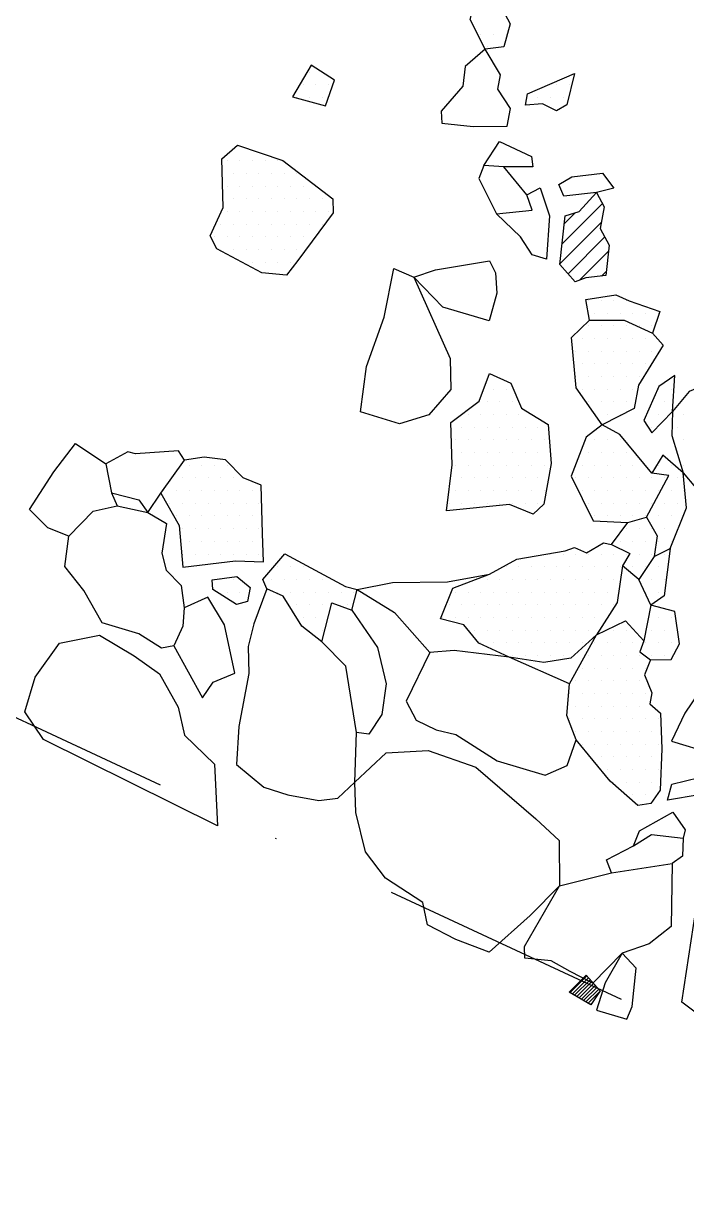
# Model space of a CAD drawing. Header units: metres. Extents: x -1500 to -958, y -1228 to -671.
# Drawn here: x -1205 to -1139.7, y -1165.4 to -1049 of the extents above; entities that cross this region are included whole.
import ezdxf

# ---------------------------------------------------------------- set-up
doc = ezdxf.new("R2010")
doc.units = ezdxf.units.M
doc.header["$LTSCALE"] = 25
doc.header["$MEASUREMENT"] = 0
doc.linetypes.add('STRICHPUNKTX2', pattern=[2, 1, -0.5, 0, -0.5])
doc.layers.get('0').update_dxf_attribs({"linetype": 'CONTINUOUS'})
for name, color, linetype in [('FEUER', 1, 'CONTINUOUS'), ('GRABUNGSGRENZE', 3, 'STRICHPUNKTX2'), ('KNOCHEN', 2, 'CONTINUOUS'), ('KNOCHENSCHRAFF', 2, 'CONTINUOUS'), ('STEINE', 4, 'CONTINUOUS'), ('STEINESCHRAFF', 4, 'CONTINUOUS')]:
    doc.layers.add(name, color=color, linetype=linetype)

# ---------------------------------------------------------------- blocks, each defined once
blk = doc.blocks.new('*X7')
at = {"color": 0}
for p, q in [((-1151.19, -1144.48), (-1149.56, -1142.84)), ((-1150.97, -1144.61), (-1149.39, -1143.03)), ((-1150.75, -1144.74), (-1149.22, -1143.21)), ((-1150.53, -1144.87), (-1149.06, -1143.4)), ((-1150.31, -1145), (-1148.89, -1143.58)), ((-1150.08, -1145.13), (-1148.72, -1143.77)), ((-1149.86, -1145.27), (-1148.55, -1143.96)), ((-1149.64, -1145.4), (-1148.38, -1144.14)), ((-1149.42, -1145.53), (-1148.24, -1144.35)), ((-1149.2, -1145.66), (-1149.03, -1145.49))]:
    blk.add_line(p, q, dxfattribs=at)
blk = doc.blocks.new('*X9')
at = {"color": 0}
for p, q in [((-1151.98, -1070.66), (-1148.01, -1066.7)), ((-1151.76, -1068.67), (-1150.71, -1067.62)), ((-1152.2, -1072.65), (-1148.12, -1068.58)), ((-1151.4, -1073.62), (-1147.77, -1069.99)), ((-1150.27, -1074.26), (-1147.41, -1071.39)), ((-1148.09, -1073.85), (-1147.64, -1073.4)), ((-1132.8, -1120.43), (-1129.03, -1116.65)), ((-1132.75, -1122.14), (-1127.72, -1117.12)), ((-1130.97, -1116.83), (-1130.33, -1116.19)), ((-1132.62, -1123.78), (-1126.95, -1118.11)), ((-1132.25, -1125.18), (-1126.24, -1119.17)), ((-1131.18, -1125.88), (-1125.5, -1120.2)), ((-1129.52, -1125.98), (-1124.46, -1120.93)), ((-1127.57, -1125.8), (-1123.43, -1121.66)), ((-1125.5, -1125.5), (-1122.45, -1122.45)), ((-1124, -1125.76), (-1122.39, -1124.16)), ((-1122.7, -1126.23), (-1122.33, -1125.86)), ((-1132.17, -1128.64), (-1131.31, -1127.77)), ((-1131.95, -1130.18), (-1129.45, -1127.68)), ((-1131.13, -1131.13), (-1129.01, -1129.01)), ((-1129.39, -1131.16), (-1129, -1130.76))]:
    blk.add_line(p, q, dxfattribs=at)
blk = doc.blocks.new('*X11')
at = {"color": 0}
for p, q in [((-1160, -1050), (-1160, -1050)), ((-1158.75, -1050), (-1158.75, -1050)), ((-1157.5, -1050), (-1157.5, -1050)), ((-1159.375, -1051.25), (-1159.375, -1051.25)), ((-1158.125, -1051.25), (-1158.125, -1051.25)), ((-1176.875, -1053.75), (-1176.875, -1053.75)), ((-1177.5, -1055), (-1177.5, -1055)), ((-1176.25, -1055), (-1176.25, -1055)), ((-1175, -1055), (-1175, -1055)), ((-1152.5, -1055), (-1152.5, -1055)), ((-1151.25, -1055), (-1151.25, -1055)), ((-1178.125, -1056.25), (-1178.125, -1056.25)), ((-1176.875, -1056.25), (-1176.875, -1056.25)), ((-1175.625, -1056.25), (-1175.625, -1056.25)), ((-1154.375, -1056.25), (-1154.375, -1056.25)), ((-1153.125, -1056.25), (-1153.125, -1056.25)), ((-1151.875, -1056.25), (-1151.875, -1056.25)), ((-1152.5, -1057.5), (-1152.5, -1057.5)), ((-1183.125, -1061.25), (-1183.125, -1061.25)), ((-1185, -1062.5), (-1185, -1062.5)), ((-1183.75, -1062.5), (-1183.75, -1062.5)), ((-1182.5, -1062.5), (-1182.5, -1062.5)), ((-1181.25, -1062.5), (-1181.25, -1062.5)), ((-1180, -1062.5), (-1180, -1062.5)), ((-1184.375, -1063.75), (-1184.375, -1063.75)), ((-1183.125, -1063.75), (-1183.125, -1063.75)), ((-1181.875, -1063.75), (-1181.875, -1063.75)), ((-1180.625, -1063.75), (-1180.625, -1063.75)), ((-1179.375, -1063.75), (-1179.375, -1063.75)), ((-1178.125, -1063.75), (-1178.125, -1063.75)), ((-1185, -1065), (-1185, -1065)), ((-1183.75, -1065), (-1183.75, -1065)), ((-1182.5, -1065), (-1182.5, -1065)), ((-1181.25, -1065), (-1181.25, -1065)), ((-1180, -1065), (-1180, -1065)), ((-1178.75, -1065), (-1178.75, -1065)), ((-1177.5, -1065), (-1177.5, -1065)), ((-1176.25, -1065), (-1176.25, -1065)), ((-1184.375, -1066.25), (-1184.375, -1066.25)), ((-1183.125, -1066.25), (-1183.125, -1066.25)), ((-1181.875, -1066.25), (-1181.875, -1066.25)), ((-1180.625, -1066.25), (-1180.625, -1066.25)), ((-1179.375, -1066.25), (-1179.375, -1066.25)), ((-1178.125, -1066.25), (-1178.125, -1066.25)), ((-1176.875, -1066.25), (-1176.875, -1066.25)), ((-1175.625, -1066.25), (-1175.625, -1066.25)), ((-1185, -1067.5), (-1185, -1067.5)), ((-1183.75, -1067.5), (-1183.75, -1067.5)), ((-1182.5, -1067.5), (-1182.5, -1067.5)), ((-1181.25, -1067.5), (-1181.25, -1067.5)), ((-1180, -1067.5), (-1180, -1067.5)), ((-1178.75, -1067.5), (-1178.75, -1067.5)), ((-1177.5, -1067.5), (-1177.5, -1067.5)), ((-1176.25, -1067.5), (-1176.25, -1067.5)), ((-1175, -1067.5), (-1175, -1067.5)), ((-1185.625, -1068.75), (-1185.625, -1068.75)), ((-1184.375, -1068.75), (-1184.375, -1068.75)), ((-1183.125, -1068.75), (-1183.125, -1068.75)), ((-1181.875, -1068.75), (-1181.875, -1068.75)), ((-1180.625, -1068.75), (-1180.625, -1068.75)), ((-1179.375, -1068.75), (-1179.375, -1068.75)), ((-1178.125, -1068.75), (-1178.125, -1068.75)), ((-1176.875, -1068.75), (-1176.875, -1068.75)), ((-1175.625, -1068.75), (-1175.625, -1068.75)), ((-1186.25, -1070), (-1186.25, -1070)), ((-1185, -1070), (-1185, -1070)), ((-1183.75, -1070), (-1183.75, -1070)), ((-1182.5, -1070), (-1182.5, -1070)), ((-1181.25, -1070), (-1181.25, -1070)), ((-1180, -1070), (-1180, -1070)), ((-1178.75, -1070), (-1178.75, -1070)), ((-1177.5, -1070), (-1177.5, -1070)), ((-1185.625, -1071.25), (-1185.625, -1071.25)), ((-1184.375, -1071.25), (-1184.375, -1071.25)), ((-1183.125, -1071.25), (-1183.125, -1071.25)), ((-1181.875, -1071.25), (-1181.875, -1071.25)), ((-1180.625, -1071.25), (-1180.625, -1071.25)), ((-1179.375, -1071.25), (-1179.375, -1071.25)), ((-1178.125, -1071.25), (-1178.125, -1071.25)), ((-1182.5, -1072.5), (-1182.5, -1072.5)), ((-1181.25, -1072.5), (-1181.25, -1072.5)), ((-1180, -1072.5), (-1180, -1072.5)), ((-1178.75, -1072.5), (-1178.75, -1072.5)), ((-1149.375, -1076.25), (-1149.375, -1076.25)), ((-1148.125, -1076.25), (-1148.125, -1076.25)), ((-1146.875, -1076.25), (-1146.875, -1076.25)), ((-1145.625, -1076.25), (-1145.625, -1076.25)), ((-1148.75, -1077.5), (-1148.75, -1077.5)), ((-1147.5, -1077.5), (-1147.5, -1077.5)), ((-1146.25, -1077.5), (-1146.25, -1077.5)), ((-1145, -1077.5), (-1145, -1077.5)), ((-1143.75, -1077.5), (-1143.75, -1077.5)), ((-1142.5, -1077.5), (-1142.5, -1077.5)), ((-1149.375, -1078.75), (-1149.375, -1078.75)), ((-1148.125, -1078.75), (-1148.125, -1078.75)), ((-1146.875, -1078.75), (-1146.875, -1078.75)), ((-1145.625, -1078.75), (-1145.625, -1078.75)), ((-1144.375, -1078.75), (-1144.375, -1078.75)), ((-1143.125, -1078.75), (-1143.125, -1078.75)), ((-1150, -1080), (-1150, -1080)), ((-1148.75, -1080), (-1148.75, -1080)), ((-1147.5, -1080), (-1147.5, -1080)), ((-1146.25, -1080), (-1146.25, -1080)), ((-1145, -1080), (-1145, -1080)), ((-1143.75, -1080), (-1143.75, -1080)), ((-1150.625, -1081.25), (-1150.625, -1081.25)), ((-1149.375, -1081.25), (-1149.375, -1081.25)), ((-1148.125, -1081.25), (-1148.125, -1081.25)), ((-1146.875, -1081.25), (-1146.875, -1081.25)), ((-1145.625, -1081.25), (-1145.625, -1081.25)), ((-1144.375, -1081.25), (-1144.375, -1081.25)), ((-1143.125, -1081.25), (-1143.125, -1081.25)), ((-1150, -1082.5), (-1150, -1082.5)), ((-1148.75, -1082.5), (-1148.75, -1082.5)), ((-1147.5, -1082.5), (-1147.5, -1082.5)), ((-1146.25, -1082.5), (-1146.25, -1082.5)), ((-1145, -1082.5), (-1145, -1082.5)), ((-1143.75, -1082.5), (-1143.75, -1082.5)), ((-1150.625, -1083.75), (-1150.625, -1083.75)), ((-1149.375, -1083.75), (-1149.375, -1083.75)), ((-1148.125, -1083.75), (-1148.125, -1083.75)), ((-1146.875, -1083.75), (-1146.875, -1083.75)), ((-1145.625, -1083.75), (-1145.625, -1083.75)), ((-1144.375, -1083.75), (-1144.375, -1083.75)), ((-1158.75, -1085), (-1158.75, -1085)), ((-1157.5, -1085), (-1157.5, -1085)), ((-1150, -1085), (-1150, -1085)), ((-1148.75, -1085), (-1148.75, -1085)), ((-1147.5, -1085), (-1147.5, -1085)), ((-1146.25, -1085), (-1146.25, -1085)), ((-1145, -1085), (-1145, -1085)), ((-1142.5, -1085), (-1142.5, -1085)), ((-1141.25, -1085), (-1141.25, -1085)), ((-1159.375, -1086.25), (-1159.375, -1086.25)), ((-1158.125, -1086.25), (-1158.125, -1086.25)), ((-1156.875, -1086.25), (-1156.875, -1086.25)), ((-1149.375, -1086.25), (-1149.375, -1086.25)), ((-1148.125, -1086.25), (-1148.125, -1086.25)), ((-1146.875, -1086.25), (-1146.875, -1086.25)), ((-1145.625, -1086.25), (-1145.625, -1086.25)), ((-1143.125, -1086.25), (-1143.125, -1086.25)), ((-1141.875, -1086.25), (-1141.875, -1086.25)), ((-1161.25, -1087.5), (-1161.25, -1087.5)), ((-1160, -1087.5), (-1160, -1087.5)), ((-1158.75, -1087.5), (-1158.75, -1087.5)), ((-1157.5, -1087.5), (-1157.5, -1087.5)), ((-1156.25, -1087.5), (-1156.25, -1087.5)), ((-1155, -1087.5), (-1155, -1087.5)), ((-1147.5, -1087.5), (-1147.5, -1087.5)), ((-1146.25, -1087.5), (-1146.25, -1087.5)), ((-1142.5, -1087.5), (-1142.5, -1087.5)), ((-1140, -1087.5), (-1140, -1087.5)), ((-1161.875, -1088.75), (-1161.875, -1088.75)), ((-1160.625, -1088.75), (-1160.625, -1088.75)), ((-1159.375, -1088.75), (-1159.375, -1088.75)), ((-1158.125, -1088.75), (-1158.125, -1088.75)), ((-1156.875, -1088.75), (-1156.875, -1088.75)), ((-1155.625, -1088.75), (-1155.625, -1088.75)), ((-1154.375, -1088.75), (-1154.375, -1088.75)), ((-1148.125, -1088.75), (-1148.125, -1088.75)), ((-1143.125, -1088.75), (-1143.125, -1088.75)), ((-1140.625, -1088.75), (-1140.625, -1088.75)), ((-1162.5, -1090), (-1162.5, -1090)), ((-1161.25, -1090), (-1161.25, -1090)), ((-1160, -1090), (-1160, -1090)), ((-1158.75, -1090), (-1158.75, -1090)), ((-1157.5, -1090), (-1157.5, -1090)), ((-1156.25, -1090), (-1156.25, -1090)), ((-1155, -1090), (-1155, -1090)), ((-1153.75, -1090), (-1153.75, -1090)), ((-1148.75, -1090), (-1148.75, -1090)), ((-1147.5, -1090), (-1147.5, -1090)), ((-1146.25, -1090), (-1146.25, -1090)), ((-1140, -1090), (-1140, -1090)), ((-1161.875, -1091.25), (-1161.875, -1091.25)), ((-1160.625, -1091.25), (-1160.625, -1091.25)), ((-1159.375, -1091.25), (-1159.375, -1091.25)), ((-1158.125, -1091.25), (-1158.125, -1091.25)), ((-1156.875, -1091.25), (-1156.875, -1091.25)), ((-1155.625, -1091.25), (-1155.625, -1091.25)), ((-1154.375, -1091.25), (-1154.375, -1091.25)), ((-1149.375, -1091.25), (-1149.375, -1091.25)), ((-1148.125, -1091.25), (-1148.125, -1091.25)), ((-1146.875, -1091.25), (-1146.875, -1091.25)), ((-1145.625, -1091.25), (-1145.625, -1091.25)), ((-1140.625, -1091.25), (-1140.625, -1091.25)), ((-1188.75, -1092.5), (-1188.75, -1092.5)), ((-1187.5, -1092.5), (-1187.5, -1092.5)), ((-1186.25, -1092.5), (-1186.25, -1092.5)), ((-1185, -1092.5), (-1185, -1092.5)), ((-1162.5, -1092.5), (-1162.5, -1092.5)), ((-1161.25, -1092.5), (-1161.25, -1092.5)), ((-1160, -1092.5), (-1160, -1092.5)), ((-1158.75, -1092.5), (-1158.75, -1092.5)), ((-1157.5, -1092.5), (-1157.5, -1092.5)), ((-1156.25, -1092.5), (-1156.25, -1092.5)), ((-1155, -1092.5), (-1155, -1092.5)), ((-1153.75, -1092.5), (-1153.75, -1092.5)), ((-1150, -1092.5), (-1150, -1092.5)), ((-1148.75, -1092.5), (-1148.75, -1092.5)), ((-1147.5, -1092.5), (-1147.5, -1092.5)), ((-1146.25, -1092.5), (-1146.25, -1092.5)), ((-1145, -1092.5), (-1145, -1092.5)), ((-1142.5, -1092.5), (-1142.5, -1092.5)), ((-1141.25, -1092.5), (-1141.25, -1092.5)), ((-1140, -1092.5), (-1140, -1092.5)), ((-1189.375, -1093.75), (-1189.375, -1093.75)), ((-1188.125, -1093.75), (-1188.125, -1093.75)), ((-1186.875, -1093.75), (-1186.875, -1093.75)), ((-1185.625, -1093.75), (-1185.625, -1093.75)), ((-1184.375, -1093.75), (-1184.375, -1093.75)), ((-1161.875, -1093.75), (-1161.875, -1093.75)), ((-1160.625, -1093.75), (-1160.625, -1093.75)), ((-1159.375, -1093.75), (-1159.375, -1093.75)), ((-1158.125, -1093.75), (-1158.125, -1093.75)), ((-1156.875, -1093.75), (-1156.875, -1093.75)), ((-1155.625, -1093.75), (-1155.625, -1093.75)), ((-1154.375, -1093.75), (-1154.375, -1093.75)), ((-1150.625, -1093.75), (-1150.625, -1093.75)), ((-1149.375, -1093.75), (-1149.375, -1093.75)), ((-1148.125, -1093.75), (-1148.125, -1093.75)), ((-1146.875, -1093.75), (-1146.875, -1093.75)), ((-1145.625, -1093.75), (-1145.625, -1093.75)), ((-1144.375, -1093.75), (-1144.375, -1093.75)), ((-1143.125, -1093.75), (-1143.125, -1093.75)), ((-1141.875, -1093.75), (-1141.875, -1093.75)), ((-1140.625, -1093.75), (-1140.625, -1093.75)), ((-1191.25, -1095), (-1191.25, -1095)), ((-1190, -1095), (-1190, -1095)), ((-1188.75, -1095), (-1188.75, -1095)), ((-1187.5, -1095), (-1187.5, -1095)), ((-1186.25, -1095), (-1186.25, -1095)), ((-1185, -1095), (-1185, -1095)), ((-1183.75, -1095), (-1183.75, -1095)), ((-1182.5, -1095), (-1182.5, -1095)), ((-1162.5, -1095), (-1162.5, -1095)), ((-1161.25, -1095), (-1161.25, -1095)), ((-1160, -1095), (-1160, -1095)), ((-1158.75, -1095), (-1158.75, -1095)), ((-1157.5, -1095), (-1157.5, -1095)), ((-1156.25, -1095), (-1156.25, -1095)), ((-1155, -1095), (-1155, -1095)), ((-1153.75, -1095), (-1153.75, -1095)), ((-1150, -1095), (-1150, -1095)), ((-1148.75, -1095), (-1148.75, -1095)), ((-1147.5, -1095), (-1147.5, -1095)), ((-1146.25, -1095), (-1146.25, -1095)), ((-1145, -1095), (-1145, -1095)), ((-1143.75, -1095), (-1143.75, -1095)), ((-1142.5, -1095), (-1142.5, -1095)), ((-1141.25, -1095), (-1141.25, -1095)), ((-1140, -1095), (-1140, -1095)), ((-1190.625, -1096.25), (-1190.625, -1096.25)), ((-1189.375, -1096.25), (-1189.375, -1096.25)), ((-1188.125, -1096.25), (-1188.125, -1096.25)), ((-1186.875, -1096.25), (-1186.875, -1096.25)), ((-1185.625, -1096.25), (-1185.625, -1096.25)), ((-1184.375, -1096.25), (-1184.375, -1096.25)), ((-1183.125, -1096.25), (-1183.125, -1096.25)), ((-1181.875, -1096.25), (-1181.875, -1096.25)), ((-1163.125, -1096.25), (-1163.125, -1096.25)), ((-1161.875, -1096.25), (-1161.875, -1096.25)), ((-1160.625, -1096.25), (-1160.625, -1096.25)), ((-1159.375, -1096.25), (-1159.375, -1096.25)), ((-1158.125, -1096.25), (-1158.125, -1096.25)), ((-1156.875, -1096.25), (-1156.875, -1096.25)), ((-1155.625, -1096.25), (-1155.625, -1096.25)), ((-1154.375, -1096.25), (-1154.375, -1096.25)), ((-1149.375, -1096.25), (-1149.375, -1096.25)), ((-1148.125, -1096.25), (-1148.125, -1096.25)), ((-1146.875, -1096.25), (-1146.875, -1096.25)), ((-1145.625, -1096.25), (-1145.625, -1096.25)), ((-1144.375, -1096.25), (-1144.375, -1096.25)), ((-1143.125, -1096.25), (-1143.125, -1096.25)), ((-1141.875, -1096.25), (-1141.875, -1096.25)), ((-1140.625, -1096.25), (-1140.625, -1096.25)), ((-1190, -1097.5), (-1190, -1097.5)), ((-1188.75, -1097.5), (-1188.75, -1097.5)), ((-1187.5, -1097.5), (-1187.5, -1097.5)), ((-1186.25, -1097.5), (-1186.25, -1097.5)), ((-1185, -1097.5), (-1185, -1097.5)), ((-1183.75, -1097.5), (-1183.75, -1097.5)), ((-1182.5, -1097.5), (-1182.5, -1097.5)), ((-1148.75, -1097.5), (-1148.75, -1097.5)), ((-1147.5, -1097.5), (-1147.5, -1097.5)), ((-1146.25, -1097.5), (-1146.25, -1097.5)), ((-1145, -1097.5), (-1145, -1097.5)), ((-1143.75, -1097.5), (-1143.75, -1097.5)), ((-1142.5, -1097.5), (-1142.5, -1097.5)), ((-1141.25, -1097.5), (-1141.25, -1097.5)), ((-1189.375, -1098.75), (-1189.375, -1098.75)), ((-1188.125, -1098.75), (-1188.125, -1098.75)), ((-1186.875, -1098.75), (-1186.875, -1098.75)), ((-1185.625, -1098.75), (-1185.625, -1098.75)), ((-1184.375, -1098.75), (-1184.375, -1098.75)), ((-1183.125, -1098.75), (-1183.125, -1098.75)), ((-1181.875, -1098.75), (-1181.875, -1098.75)), ((-1145.625, -1098.75), (-1145.625, -1098.75)), ((-1144.375, -1098.75), (-1144.375, -1098.75)), ((-1143.125, -1098.75), (-1143.125, -1098.75)), ((-1141.875, -1098.75), (-1141.875, -1098.75)), ((-1140.625, -1098.75), (-1140.625, -1098.75)), ((-1188.75, -1100), (-1188.75, -1100)), ((-1187.5, -1100), (-1187.5, -1100)), ((-1186.25, -1100), (-1186.25, -1100)), ((-1185, -1100), (-1185, -1100)), ((-1183.75, -1100), (-1183.75, -1100)), ((-1182.5, -1100), (-1182.5, -1100)), ((-1146.25, -1100), (-1146.25, -1100)), ((-1145, -1100), (-1145, -1100)), ((-1143.75, -1100), (-1143.75, -1100)), ((-1142.5, -1100), (-1142.5, -1100)), ((-1141.25, -1100), (-1141.25, -1100)), ((-1189.375, -1101.25), (-1189.375, -1101.25)), ((-1188.125, -1101.25), (-1188.125, -1101.25)), ((-1186.875, -1101.25), (-1186.875, -1101.25)), ((-1185.625, -1101.25), (-1185.625, -1101.25)), ((-1184.375, -1101.25), (-1184.375, -1101.25)), ((-1183.125, -1101.25), (-1183.125, -1101.25)), ((-1181.875, -1101.25), (-1181.875, -1101.25)), ((-1153.125, -1101.25), (-1153.125, -1101.25)), ((-1151.875, -1101.25), (-1151.875, -1101.25)), ((-1150.625, -1101.25), (-1150.625, -1101.25)), ((-1149.375, -1101.25), (-1149.375, -1101.25)), ((-1148.125, -1101.25), (-1148.125, -1101.25)), ((-1146.875, -1101.25), (-1146.875, -1101.25)), ((-1145.625, -1101.25), (-1145.625, -1101.25)), ((-1144.375, -1101.25), (-1144.375, -1101.25)), ((-1143.125, -1101.25), (-1143.125, -1101.25)), ((-1141.875, -1101.25), (-1141.875, -1101.25)), ((-1180, -1102.5), (-1180, -1102.5)), ((-1178.75, -1102.5), (-1178.75, -1102.5)), ((-1177.5, -1102.5), (-1177.5, -1102.5)), ((-1157.5, -1102.5), (-1157.5, -1102.5)), ((-1156.25, -1102.5), (-1156.25, -1102.5)), ((-1155, -1102.5), (-1155, -1102.5)), ((-1153.75, -1102.5), (-1153.75, -1102.5)), ((-1152.5, -1102.5), (-1152.5, -1102.5)), ((-1151.25, -1102.5), (-1151.25, -1102.5)), ((-1150, -1102.5), (-1150, -1102.5)), ((-1148.75, -1102.5), (-1148.75, -1102.5)), ((-1147.5, -1102.5), (-1147.5, -1102.5)), ((-1146.25, -1102.5), (-1146.25, -1102.5)), ((-1145, -1102.5), (-1145, -1102.5)), ((-1143.75, -1102.5), (-1143.75, -1102.5)), ((-1142.5, -1102.5), (-1142.5, -1102.5)), ((-1185.625, -1103.75), (-1185.625, -1103.75)), ((-1184.375, -1103.75), (-1184.375, -1103.75)), ((-1180.625, -1103.75), (-1180.625, -1103.75)), ((-1179.375, -1103.75), (-1179.375, -1103.75)), ((-1178.125, -1103.75), (-1178.125, -1103.75)), ((-1176.875, -1103.75), (-1176.875, -1103.75)), ((-1175.625, -1103.75), (-1175.625, -1103.75)), ((-1159.375, -1103.75), (-1159.375, -1103.75)), ((-1158.125, -1103.75), (-1158.125, -1103.75)), ((-1156.875, -1103.75), (-1156.875, -1103.75)), ((-1155.625, -1103.75), (-1155.625, -1103.75)), ((-1154.375, -1103.75), (-1154.375, -1103.75)), ((-1153.125, -1103.75), (-1153.125, -1103.75)), ((-1151.875, -1103.75), (-1151.875, -1103.75)), ((-1150.625, -1103.75), (-1150.625, -1103.75)), ((-1149.375, -1103.75), (-1149.375, -1103.75)), ((-1148.125, -1103.75), (-1148.125, -1103.75)), ((-1146.875, -1103.75), (-1146.875, -1103.75)), ((-1144.375, -1103.75), (-1144.375, -1103.75)), ((-1143.125, -1103.75), (-1143.125, -1103.75)), ((-1141.875, -1103.75), (-1141.875, -1103.75)), ((-1185, -1105), (-1185, -1105)), ((-1183.75, -1105), (-1183.75, -1105)), ((-1180, -1105), (-1180, -1105)), ((-1178.75, -1105), (-1178.75, -1105)), ((-1177.5, -1105), (-1177.5, -1105)), ((-1176.25, -1105), (-1176.25, -1105)), ((-1175, -1105), (-1175, -1105)), ((-1173.75, -1105), (-1173.75, -1105)), ((-1172.5, -1105), (-1172.5, -1105)), ((-1162.5, -1105), (-1162.5, -1105)), ((-1161.25, -1105), (-1161.25, -1105)), ((-1160, -1105), (-1160, -1105)), ((-1158.75, -1105), (-1158.75, -1105)), ((-1157.5, -1105), (-1157.5, -1105)), ((-1156.25, -1105), (-1156.25, -1105)), ((-1155, -1105), (-1155, -1105)), ((-1153.75, -1105), (-1153.75, -1105)), ((-1152.5, -1105), (-1152.5, -1105)), ((-1151.25, -1105), (-1151.25, -1105)), ((-1150, -1105), (-1150, -1105)), ((-1148.75, -1105), (-1148.75, -1105)), ((-1147.5, -1105), (-1147.5, -1105)), ((-1143.75, -1105), (-1143.75, -1105)), ((-1142.5, -1105), (-1142.5, -1105)), ((-1178.125, -1106.25), (-1178.125, -1106.25)), ((-1176.875, -1106.25), (-1176.875, -1106.25)), ((-1175.625, -1106.25), (-1175.625, -1106.25)), ((-1173.125, -1106.25), (-1173.125, -1106.25)), ((-1163.125, -1106.25), (-1163.125, -1106.25)), ((-1161.875, -1106.25), (-1161.875, -1106.25)), ((-1160.625, -1106.25), (-1160.625, -1106.25)), ((-1159.375, -1106.25), (-1159.375, -1106.25)), ((-1158.125, -1106.25), (-1158.125, -1106.25)), ((-1156.875, -1106.25), (-1156.875, -1106.25)), ((-1155.625, -1106.25), (-1155.625, -1106.25)), ((-1154.375, -1106.25), (-1154.375, -1106.25)), ((-1153.125, -1106.25), (-1153.125, -1106.25)), ((-1151.875, -1106.25), (-1151.875, -1106.25)), ((-1150.625, -1106.25), (-1150.625, -1106.25)), ((-1149.375, -1106.25), (-1149.375, -1106.25)), ((-1148.125, -1106.25), (-1148.125, -1106.25)), ((-1146.875, -1106.25), (-1146.875, -1106.25)), ((-1177.5, -1107.5), (-1177.5, -1107.5)), ((-1176.25, -1107.5), (-1176.25, -1107.5)), ((-1163.75, -1107.5), (-1163.75, -1107.5)), ((-1162.5, -1107.5), (-1162.5, -1107.5)), ((-1161.25, -1107.5), (-1161.25, -1107.5)), ((-1160, -1107.5), (-1160, -1107.5)), ((-1158.75, -1107.5), (-1158.75, -1107.5)), ((-1157.5, -1107.5), (-1157.5, -1107.5)), ((-1156.25, -1107.5), (-1156.25, -1107.5)), ((-1155, -1107.5), (-1155, -1107.5)), ((-1153.75, -1107.5), (-1153.75, -1107.5)), ((-1152.5, -1107.5), (-1152.5, -1107.5)), ((-1151.25, -1107.5), (-1151.25, -1107.5)), ((-1150, -1107.5), (-1150, -1107.5)), ((-1148.75, -1107.5), (-1148.75, -1107.5)), ((-1142.5, -1107.5), (-1142.5, -1107.5)), ((-1141.25, -1107.5), (-1141.25, -1107.5)), ((-1176.875, -1108.75), (-1176.875, -1108.75)), ((-1175.625, -1108.75), (-1175.625, -1108.75)), ((-1160.625, -1108.75), (-1160.625, -1108.75)), ((-1159.375, -1108.75), (-1159.375, -1108.75)), ((-1158.125, -1108.75), (-1158.125, -1108.75)), ((-1156.875, -1108.75), (-1156.875, -1108.75)), ((-1155.625, -1108.75), (-1155.625, -1108.75)), ((-1154.375, -1108.75), (-1154.375, -1108.75)), ((-1153.125, -1108.75), (-1153.125, -1108.75)), ((-1151.875, -1108.75), (-1151.875, -1108.75)), ((-1150.625, -1108.75), (-1150.625, -1108.75)), ((-1149.375, -1108.75), (-1149.375, -1108.75)), ((-1146.875, -1108.75), (-1146.875, -1108.75)), ((-1145.625, -1108.75), (-1145.625, -1108.75)), ((-1143.125, -1108.75), (-1143.125, -1108.75)), ((-1141.875, -1108.75), (-1141.875, -1108.75)), ((-1140.625, -1108.75), (-1140.625, -1108.75)), ((-1160, -1110), (-1160, -1110)), ((-1158.75, -1110), (-1158.75, -1110)), ((-1157.5, -1110), (-1157.5, -1110)), ((-1156.25, -1110), (-1156.25, -1110)), ((-1155, -1110), (-1155, -1110)), ((-1153.75, -1110), (-1153.75, -1110)), ((-1152.5, -1110), (-1152.5, -1110)), ((-1151.25, -1110), (-1151.25, -1110)), ((-1150, -1110), (-1150, -1110)), ((-1148.75, -1110), (-1148.75, -1110)), ((-1147.5, -1110), (-1147.5, -1110)), ((-1146.25, -1110), (-1146.25, -1110)), ((-1145, -1110), (-1145, -1110)), ((-1143.75, -1110), (-1143.75, -1110)), ((-1142.5, -1110), (-1142.5, -1110)), ((-1141.25, -1110), (-1141.25, -1110)), ((-1156.875, -1111.25), (-1156.875, -1111.25)), ((-1155.625, -1111.25), (-1155.625, -1111.25)), ((-1154.375, -1111.25), (-1154.375, -1111.25)), ((-1153.125, -1111.25), (-1153.125, -1111.25)), ((-1151.875, -1111.25), (-1151.875, -1111.25)), ((-1149.375, -1111.25), (-1149.375, -1111.25)), ((-1148.125, -1111.25), (-1148.125, -1111.25)), ((-1146.875, -1111.25), (-1146.875, -1111.25)), ((-1145.625, -1111.25), (-1145.625, -1111.25)), ((-1144.375, -1111.25), (-1144.375, -1111.25)), ((-1143.125, -1111.25), (-1143.125, -1111.25)), ((-1141.875, -1111.25), (-1141.875, -1111.25)), ((-1150, -1112.5), (-1150, -1112.5)), ((-1148.75, -1112.5), (-1148.75, -1112.5)), ((-1147.5, -1112.5), (-1147.5, -1112.5)), ((-1146.25, -1112.5), (-1146.25, -1112.5)), ((-1145, -1112.5), (-1145, -1112.5)), ((-1143.75, -1112.5), (-1143.75, -1112.5)), ((-1150.625, -1113.75), (-1150.625, -1113.75)), ((-1149.375, -1113.75), (-1149.375, -1113.75)), ((-1148.125, -1113.75), (-1148.125, -1113.75)), ((-1146.875, -1113.75), (-1146.875, -1113.75)), ((-1145.625, -1113.75), (-1145.625, -1113.75)), ((-1144.375, -1113.75), (-1144.375, -1113.75)), ((-1151.25, -1115), (-1151.25, -1115)), ((-1150, -1115), (-1150, -1115)), ((-1148.75, -1115), (-1148.75, -1115)), ((-1147.5, -1115), (-1147.5, -1115)), ((-1146.25, -1115), (-1146.25, -1115)), ((-1145, -1115), (-1145, -1115)), ((-1143.75, -1115), (-1143.75, -1115)), ((-1150.625, -1116.25), (-1150.625, -1116.25)), ((-1149.375, -1116.25), (-1149.375, -1116.25)), ((-1148.125, -1116.25), (-1148.125, -1116.25)), ((-1146.875, -1116.25), (-1146.875, -1116.25)), ((-1145.625, -1116.25), (-1145.625, -1116.25)), ((-1144.375, -1116.25), (-1144.375, -1116.25)), ((-1143.125, -1116.25), (-1143.125, -1116.25)), ((-1151.25, -1117.5), (-1151.25, -1117.5)), ((-1150, -1117.5), (-1150, -1117.5)), ((-1148.75, -1117.5), (-1148.75, -1117.5)), ((-1147.5, -1117.5), (-1147.5, -1117.5)), ((-1146.25, -1117.5), (-1146.25, -1117.5)), ((-1145, -1117.5), (-1145, -1117.5)), ((-1143.75, -1117.5), (-1143.75, -1117.5)), ((-1142.5, -1117.5), (-1142.5, -1117.5)), ((-1150.625, -1118.75), (-1150.625, -1118.75)), ((-1149.375, -1118.75), (-1149.375, -1118.75)), ((-1148.125, -1118.75), (-1148.125, -1118.75)), ((-1146.875, -1118.75), (-1146.875, -1118.75)), ((-1145.625, -1118.75), (-1145.625, -1118.75)), ((-1144.375, -1118.75), (-1144.375, -1118.75)), ((-1143.125, -1118.75), (-1143.125, -1118.75)), ((-1150, -1120), (-1150, -1120)), ((-1148.75, -1120), (-1148.75, -1120)), ((-1147.5, -1120), (-1147.5, -1120)), ((-1146.25, -1120), (-1146.25, -1120)), ((-1145, -1120), (-1145, -1120)), ((-1143.75, -1120), (-1143.75, -1120)), ((-1142.5, -1120), (-1142.5, -1120)), ((-1148.125, -1121.25), (-1148.125, -1121.25)), ((-1146.875, -1121.25), (-1146.875, -1121.25)), ((-1145.625, -1121.25), (-1145.625, -1121.25)), ((-1144.375, -1121.25), (-1144.375, -1121.25)), ((-1143.125, -1121.25), (-1143.125, -1121.25)), ((-1147.5, -1122.5), (-1147.5, -1122.5)), ((-1146.25, -1122.5), (-1146.25, -1122.5)), ((-1145, -1122.5), (-1145, -1122.5)), ((-1143.75, -1122.5), (-1143.75, -1122.5)), ((-1142.5, -1122.5), (-1142.5, -1122.5)), ((-1146.875, -1123.75), (-1146.875, -1123.75)), ((-1145.625, -1123.75), (-1145.625, -1123.75)), ((-1144.375, -1123.75), (-1144.375, -1123.75)), ((-1143.125, -1123.75), (-1143.125, -1123.75)), ((-1145, -1125), (-1145, -1125)), ((-1143.75, -1125), (-1143.75, -1125))]:
    blk.add_line(p, q, dxfattribs=at)

msp = doc.modelspace()

# ---------------------------------------------------------------- linework, layer by layer
at = {"layer": 'GRABUNGSGRENZE', "flags": 128}
msp.add_lwpolyline([(-1220.77, -790.19), (-958.18, -913.04), (-962.05, -968.94), (-967.48, -997.14), (-965.03, -1019.9), (-967.86, -1048.04), (-965.9, -1079.62), (-965.22, -1160.86), (-969.27, -1228.22), (-1079, -1176.43), (-1251.24, -1096.23)], dxfattribs=at)
at = {"layer": 'KNOCHEN'}
msp.add_lwpolyline([(-1151.28, -1144.43), (-1149.62, -1142.77), (-1148.22, -1144.32), (-1149.16, -1145.68), (-1151.28, -1144.43)], dxfattribs=at)
at = {"layer": 'STEINE'}
for points in [[(-1159.58, -1051.5), (-1161.06, -1048.57), (-1160.46, -1046.18), (-1161.38, -1043.16), (-1160.3, -1042.36), (-1158.89, -1043.66), (-1158.13, -1047.09), (-1157.09, -1048.99), (-1157.74, -1051.27), (-1159.58, -1051.5)], [(-1159.58, -1051.5), (-1161.54, -1053.2), (-1161.77, -1055.13), (-1163.9, -1057.6), (-1163.82, -1058.77), (-1160.76, -1059.12), (-1157.4, -1059.07), (-1157.07, -1057.35), (-1158.31, -1055.44), (-1158.04, -1054.02), (-1159.58, -1051.5)], [(-1178.56, -1056.2), (-1175.31, -1057.06), (-1174.4, -1054.53), (-1176.72, -1053.07), (-1178.56, -1056.2)], [(-1155.41, -1055.89), (-1150.75, -1053.88), (-1151.51, -1056.97), (-1152.54, -1057.57), (-1153.9, -1056.89), (-1155.58, -1057.01), (-1155.41, -1055.89)], [(-1186.67, -1069.88), (-1185.4, -1067.1), (-1185.53, -1062.31), (-1183.98, -1060.96), (-1179.52, -1062.45), (-1174.58, -1066.25), (-1174.55, -1067.62), (-1178.04, -1072.31), (-1179.13, -1073.77), (-1181.58, -1073.53), (-1186.02, -1071.17), (-1186.67, -1069.88)], [(-1159.7, -1062.96), (-1158.14, -1060.59), (-1155, -1062.07), (-1154.86, -1063.09), (-1157.72, -1063.09)], [(-1158.45, -1067.72), (-1154.93, -1067.37), (-1155.47, -1065.83), (-1157.72, -1063.09), (-1159.7, -1062.96), (-1160.18, -1064.23), (-1158.45, -1067.72)], [(-1148.58, -1065.63), (-1151.8, -1065.99), (-1152.29, -1064.81), (-1151.01, -1064.07), (-1147.99, -1063.7), (-1146.89, -1065.2), (-1148.58, -1065.63)], [(-1155.47, -1065.83), (-1154.13, -1065.14), (-1153.21, -1067.9), (-1153.53, -1072.18), (-1154.95, -1071.75), (-1156.09, -1070), (-1158.45, -1067.72)], [(-1152.21, -1072.71), (-1151.68, -1067.93), (-1150.29, -1067.49), (-1148.58, -1065.63), (-1147.84, -1067.02), (-1148.23, -1069.15), (-1147.34, -1070.8), (-1147.69, -1073.8), (-1149.63, -1074.02), (-1150.71, -1074.41), (-1152.21, -1072.71)], [(-1166.6, -1073.97), (-1164.45, -1073.23), (-1159.13, -1072.35), (-1158.54, -1073.53), (-1158.42, -1075.52), (-1159.17, -1078.26), (-1163.74, -1076.91), (-1166.6, -1073.97)], [(-1168.57, -1073.12), (-1166.6, -1073.97), (-1163, -1081.97), (-1162.95, -1085.03), (-1165.13, -1087.54), (-1168, -1088.42), (-1171.85, -1087.24), (-1171.27, -1082.76), (-1169.51, -1077.9), (-1168.57, -1073.12)], [(-1149.29, -1078.21), (-1149.66, -1076.16), (-1146.7, -1075.7), (-1145.38, -1076.28), (-1142.34, -1077.35), (-1143.09, -1079.48)], [(-1148.02, -1088.52), (-1150.61, -1084.86), (-1151.05, -1079.91), (-1149.29, -1078.21), (-1145.87, -1078.21), (-1143.09, -1079.48), (-1142.04, -1080.66), (-1144.44, -1084.6), (-1144.89, -1086.89), (-1148.02, -1088.52)], [(-1132.58, -1081.83), (-1136.07, -1083.81), (-1139.46, -1085.24), (-1141.12, -1087.2), (-1141.16, -1089.55), (-1140.04, -1093.23), (-1138.84, -1094.68), (-1136.9, -1094.5), (-1135.02, -1091.27), (-1132.04, -1086.88), (-1131.17, -1082.82), (-1132.58, -1081.83)], [(-1163.39, -1097), (-1162.81, -1092.47), (-1162.95, -1088.29), (-1160.16, -1086.19), (-1159.15, -1083.46), (-1157.03, -1084.41), (-1156, -1086.87), (-1153.37, -1088.49), (-1153.07, -1092.32), (-1153.8, -1096.33), (-1154.83, -1097.33), (-1157.16, -1096.38), (-1163.39, -1097)], [(-1141.12, -1087.2), (-1140.86, -1083.64), (-1142.46, -1084.73), (-1143.94, -1088.08), (-1143.14, -1089.31), (-1141.12, -1087.2)], [(-1148.02, -1088.52), (-1149.62, -1089.72), (-1151.1, -1093.57), (-1148.93, -1097.99), (-1145.52, -1098.14), (-1143.68, -1097.61), (-1141.47, -1093.52), (-1143.15, -1093.29), (-1146.3, -1089.47), (-1148.02, -1088.52)], [(-1200.58, -1099.48), (-1202.65, -1098.68), (-1204.46, -1096.87), (-1202.06, -1093.14), (-1199.93, -1090.37), (-1196.95, -1092.35), (-1196.38, -1095.21), (-1195.84, -1096.5)], [(-1196.38, -1095.21), (-1193.69, -1095.92), (-1192.8, -1097.16), (-1191.54, -1095.24), (-1189.2, -1092.01), (-1189.8, -1091.09), (-1194.03, -1091.38), (-1194.79, -1091.16), (-1196.95, -1092.35)], [(-1191.54, -1095.24), (-1189.71, -1098.43), (-1189.36, -1102.56), (-1184.16, -1101.93), (-1181.4, -1102.02), (-1181.51, -1099.22), (-1181.64, -1094.47), (-1183.42, -1093.73), (-1185.17, -1091.97), (-1187.26, -1091.69), (-1189.2, -1092.01)], [(-1142.92, -1101.49), (-1142.92, -1101.49), (-1141.33, -1100.7), (-1139.74, -1096.7), (-1140.04, -1093.23), (-1142.05, -1091.52), (-1143.15, -1093.29)], [(-1190.25, -1110.29), (-1191.47, -1110.53), (-1193.69, -1109.12), (-1197.3, -1108.04), (-1199.13, -1104.85), (-1200.98, -1102.48), (-1200.58, -1099.48), (-1198.2, -1097.02), (-1195.84, -1096.5), (-1192.8, -1097.16), (-1190.98, -1098.25), (-1191.43, -1101.15), (-1191, -1102.84), (-1189.54, -1104.34), (-1189.22, -1106.54), (-1189.35, -1108.37), (-1190.25, -1110.29)], [(-1147.13, -1100.31), (-1145.52, -1098.14)], [(-1143.68, -1097.61), (-1142.63, -1099.46), (-1142.92, -1101.49), (-1144.43, -1103.76), (-1146.04, -1102.41)], [(-1163.96, -1107.64), (-1162.74, -1104.6), (-1159.15, -1103.23), (-1156.43, -1101.74), (-1151.68, -1100.95), (-1150.76, -1100.61), (-1149.59, -1101.14), (-1147.89, -1100.14), (-1147.13, -1100.31), (-1145.31, -1101.2), (-1146.04, -1102.41), (-1146.56, -1106.02), (-1148.59, -1109.2), (-1151.13, -1111.51), (-1153.78, -1111.93), (-1157.19, -1111.41), (-1160.18, -1110.04), (-1161.68, -1108.24), (-1163.96, -1107.64)], [(-1141.33, -1100.7), (-1141.91, -1105.38), (-1143.25, -1106.28), (-1144.43, -1103.76)], [(-1181.09, -1104.67), (-1181.48, -1103.75), (-1179.3, -1101.24), (-1173.34, -1104.44), (-1172.17, -1104.76), (-1168.7, -1104.05), (-1163.29, -1103.98), (-1159.15, -1103.23)], [(-1186.48, -1103.78), (-1184.03, -1103.46), (-1182.72, -1104.55), (-1182.99, -1105.92), (-1184.07, -1106.21), (-1186.39, -1104.75), (-1186.48, -1103.78)], [(-1190.25, -1110.29), (-1187.42, -1115.43), (-1186.38, -1113.87), (-1184.22, -1112.98), (-1185.27, -1108.23), (-1186.91, -1105.5), (-1189.22, -1106.54)], [(-1181.09, -1104.67), (-1182.37, -1108.12), (-1182.91, -1110.35), (-1182.85, -1113.01), (-1183.85, -1118.24), (-1184.06, -1122.01), (-1181.39, -1124.24), (-1179.01, -1124.99), (-1175.96, -1125.55), (-1174.07, -1125.32), (-1172.41, -1123.72), (-1172.24, -1118.83), (-1173.31, -1112.29), (-1175.67, -1109.91), (-1177.63, -1108.35), (-1179.47, -1105.41), (-1181.09, -1104.67)], [(-1172.71, -1106.79), (-1172.17, -1104.76), (-1168.49, -1107.01), (-1165.03, -1110.94)], [(-1175.67, -1109.91), (-1174.69, -1106.05), (-1172.71, -1106.79), (-1170.17, -1110.45), (-1169.31, -1114.03), (-1169.76, -1117.08), (-1171.02, -1119), (-1172.24, -1118.83)], [(-1143.28, -1111.68), (-1141.24, -1111.66), (-1140.4, -1110.09), (-1140.86, -1106.93), (-1143.25, -1106.28), (-1143.92, -1109.79)], [(-1151.27, -1114.05), (-1148.59, -1109.2), (-1145.72, -1107.82), (-1143.92, -1109.79), (-1144.34, -1110.9), (-1143.28, -1111.68), (-1143.87, -1113.15), (-1143.13, -1114.94), (-1143.35, -1116.01), (-1142.29, -1116.94), (-1142.14, -1120.46), (-1142.31, -1124.54), (-1143.25, -1125.85), (-1144.52, -1126.03), (-1147.24, -1123.65), (-1150.59, -1119.57)], [(-1203.08, -1119.52), (-1204.92, -1116.79), (-1203.9, -1113.39), (-1201.51, -1110.02), (-1197.57, -1109.26), (-1194.14, -1111.3), (-1191.67, -1113.07), (-1189.83, -1116.36), (-1189.21, -1119.12), (-1186.25, -1121.97), (-1185.93, -1128.04), (-1203.08, -1119.52)], [(-1157.19, -1111.41), (-1162.63, -1110.77), (-1165.03, -1110.94), (-1167.35, -1115.74), (-1166.36, -1117.64), (-1164.38, -1118.59), (-1162.46, -1119.03), (-1158.37, -1121.64), (-1153.65, -1123.04), (-1151.5, -1122.1), (-1150.59, -1119.57), (-1151.52, -1117.16), (-1151.27, -1114.05), (-1157.19, -1111.41)], [(-1141.21, -1119.71), (-1137.31, -1120.89), (-1138.45, -1118.63), (-1138.04, -1115.74), (-1138.44, -1114.81), (-1139.9, -1116.93), (-1141.21, -1119.71)], [(-1162.46, -1139.26), (-1165.24, -1137.79), (-1165.72, -1135.59), (-1169.4, -1133.19), (-1171.35, -1130.61), (-1172.31, -1126.72), (-1172.41, -1123.72), (-1169.31, -1120.86), (-1165.18, -1120.62), (-1160.47, -1122.27), (-1154.58, -1127.35), (-1152.27, -1129.48), (-1152.24, -1133.96), (-1155.14, -1136.88), (-1159.17, -1140.48), (-1162.46, -1139.26)], [(-1141.61, -1125.52), (-1141.18, -1123.94), (-1138.47, -1123.27), (-1138.49, -1125), (-1141.61, -1125.52)], [(-1144.94, -1130), (-1144.36, -1128.53), (-1141.07, -1126.7), (-1139.87, -1128.45), (-1140.04, -1129.26)], [(-1147.12, -1132.67), (-1147.61, -1131.39), (-1144.94, -1130), (-1143.19, -1128.91), (-1140.04, -1129.26), (-1140.12, -1131.04), (-1141.15, -1131.74)], [(-1152.24, -1133.96), (-1147.12, -1132.67), (-1141.15, -1131.74), (-1141.24, -1137.96), (-1143.41, -1139.66), (-1146.07, -1140.58), (-1148.97, -1143.55), (-1151.2, -1142.39), (-1153.07, -1141.34), (-1155.66, -1141.1), (-1155.69, -1139.92), (-1152.24, -1133.96)], [(-1138.82, -1136.36), (-1132.34, -1135.39), (-1130.86, -1138.58), (-1129.2, -1143.29), (-1129.79, -1145.68), (-1131.91, -1147.53), (-1134.87, -1147.89), (-1138.47, -1146.71), (-1140.19, -1145.41), (-1138.82, -1136.36)], [(-1147.75, -1143.51), (-1148.61, -1146.2), (-1145.61, -1147.11), (-1145.08, -1145.85), (-1144.67, -1142.08), (-1146.07, -1140.58), (-1147.75, -1143.51)]]:
    msp.add_lwpolyline(points, dxfattribs=at)

# ---------------------------------------------------------------- block references
at = {"layer": 'FEUER'}
msp.add_blockref('*X9', (0, 0), dxfattribs=at)
at = {"layer": 'KNOCHENSCHRAFF'}
msp.add_blockref('*X7', (0, 0), dxfattribs=at)
at = {"layer": 'STEINESCHRAFF'}
msp.add_blockref('*X11', (0, 0), dxfattribs=at)

doc.saveas('drawing.dxf')
